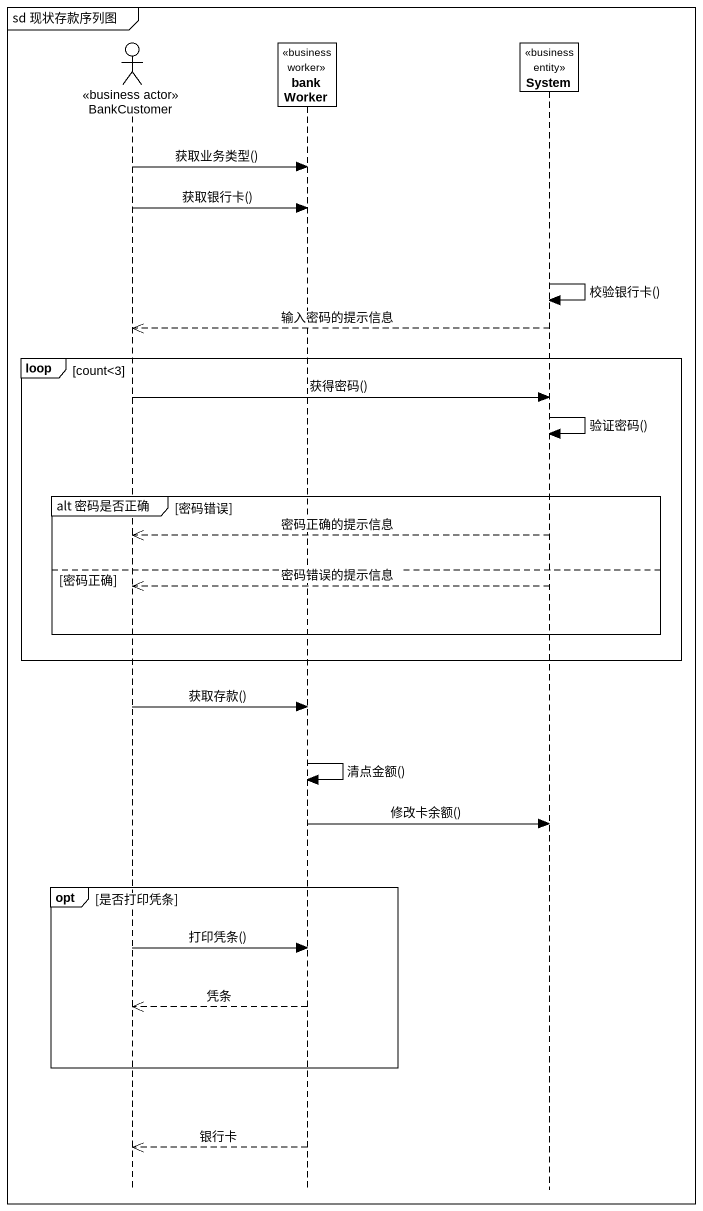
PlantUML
@startuml
mainframe sd 现状存款序列图
hide footbox
actor BankCustomer <<business actor>>
participant bankWorker <<business worker>>
participant System <<business entity>>

BankCustomer -> bankWorker : 获取业务类型()
BankCustomer -> bankWorker : 获取银行卡()
System -> System : 校验银行卡()
System -->> BankCustomer : 输入密码的提示信息
loop count<3
  BankCustomer -> System : 获得密码()
  System -> System : 验证密码()
  group alt 密码是否正确 [密码错误]
    System -->> BankCustomer : 密码正确的提示信息
  else 密码正确
    System -->> BankCustomer : 密码错误的提示信息
  end
end
BankCustomer -> bankWorker : 获取存款()
bankWorker -> bankWorker : 清点金额()
bankWorker -> System : 修改卡余额()
opt 是否打印凭条
  BankCustomer -> bankWorker : 打印凭条()
  bankWorker -->> BankCustomer : 凭条
end
bankWorker -->> BankCustomer : 银行卡
@enduml
